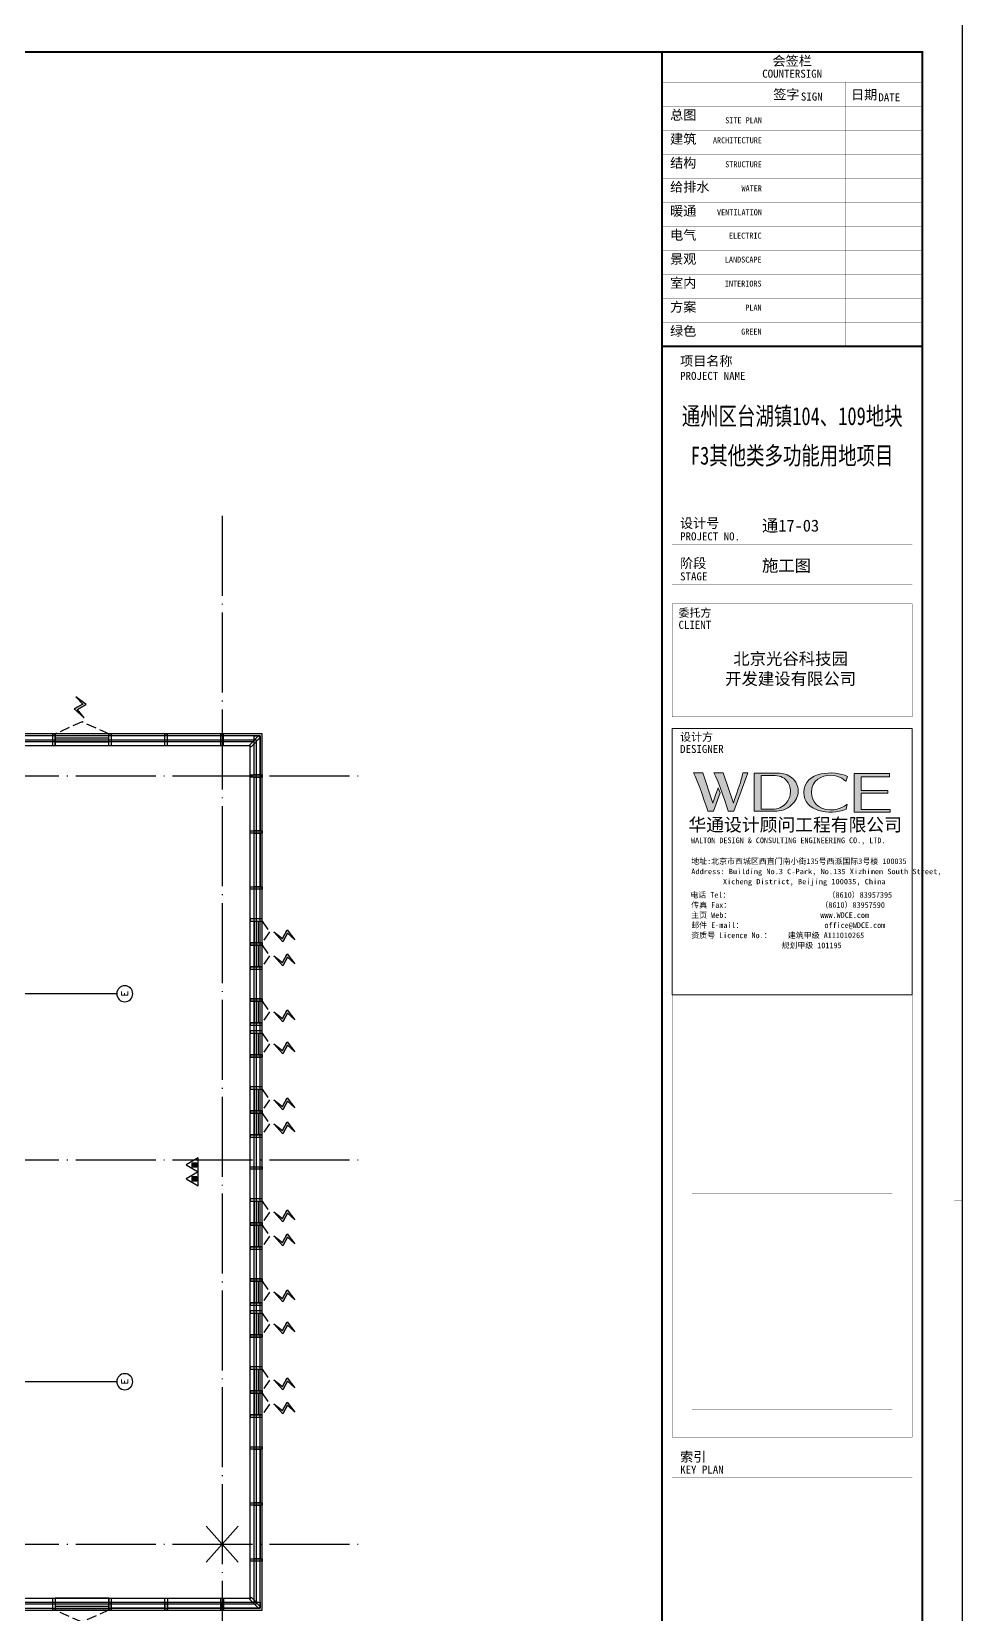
# Model space of a CAD drawing. Extents: x -2209072 to 495824, y -92434 to 572724.
# Drawn here: x 142679 to 165936, y 394267 to 433822 of the extents above; entities that cross this region are included whole.
import ezdxf
from ezdxf.enums import TextEntityAlignment as Align

# ---------------------------------------------------------------- set-up
doc = ezdxf.new("R2010")
doc.units = 0
doc.header["$LTSCALE"] = 1000
doc.header["$MEASUREMENT"] = 0
for name, pattern in [('6#7#幕墙$0$$1$DASH', [0.35, 0.25, -0.1]), ('6#7#幕墙$0$DASH', [0.35, 0.25, -0.1]), ('DASH', [0.35, 0.25, -0.1]), ('X-104 6#7#平面$0$104-1112 结构$0$$AUDIT_BAD_LTYPE1', [0]), ('X-104 6#7#平面$0$DOTE', [2.42, 2, -0.2, 0.02, -0.2])]:
    doc.linetypes.add(name, pattern=pattern)
doc.layers.get('0').update_dxf_attribs({"linetype": 'CONTINUOUS'})
doc.layers.get('Defpoints').update_dxf_attribs({"linetype": 'CONTINUOUS'})
doc.layers.add('6#7#幕墙$0$04-不打印_辅助线', color=165, linetype='CONTINUOUS', plot=False)
for name, color, linetype in [('6#7#幕墙$0$04-电动窗', 1, 'CONTINUOUS'), ('6#7#幕墙$0$A-C_玻璃幕墙', 140, 'CONTINUOUS'), ('6#7#幕墙$0$A-C_窗', 140, 'CONTINUOUS'), ('6#7#幕墙$0$A-TECH_结构', 21, 'CONTINUOUS'), ('EQUIP-照明', 3, 'CONTINUOUS'), ('WIRE-应急', 2, 'DASH'), ('X-104 6#7#平面$0$A-TECH_结构', 21, 'CONTINUOUS'), ('X-104 6#7#平面$0$A_AXIS-轴线', 36, 'X-104 6#7#平面$0$DOTE'), ('X-104 6#7#平面$0$EQUIP_消防-01', 7, 'CONTINUOUS')]:
    doc.layers.add(name, color=color, linetype=linetype)
doc.layers.add('X-104 6#7#平面$0$000套内', color=226, linetype='CONTINUOUS', lineweight=30, plot=False)
doc.styles.add('_TEL_DIM', font='SIMPLEX', dxfattribs={"width": 0.8, "height": 3.5, "bigfont": 'HZTXT'})
doc.styles.add('图签信息$0$hwxh', font='STXIHEI.TTF')
doc.styles.add('图签信息$0$华文细黑', font='STXIHEI.TTF', dxfattribs={"height": 10})

# ---------------------------------------------------------------- blocks, each defined once
blk = doc.blocks.new('$equip$00001838')
blk.add_circle((0, 0), 0.5)
at = {"color": 7, "style": '_TEL_DIM'}
blk.add_attdef('$TEXT$', text='', height=0.4, dxfattribs=at).set_placement((0, 0), align=Align.MIDDLE_CENTER)
at = {"color": 7, "style": '_TEL_DIM', "flags": 1}
blk.add_attdef('A', text='', height=0.00002, dxfattribs=at).set_placement((0, 0), align=Align.MIDDLE_CENTER)
blk = doc.blocks.new('图框-A1')
for points, const_width in [([(0, 0), (841, 0), (841, 594), (0, 594)], 0.05), ([(766, 584), (25, 584), (25, 10), (766, 10)], 0.5)]:
    blk.add_lwpolyline(points, close=True, dxfattribs=dict(const_width=const_width))
at = {"const_width": 0.05}
blk.add_lwpolyline([(841, 297), (839, 297)], dxfattribs=at)
blk = doc.blocks.new('图签信息$0$logo2')
h = blk.add_hatch(color=7)
h.paths.add_polyline_path([(19.02, -7.36), (15.84, -7.36), (15.84, -3.97), (18.97, -3.97), (18.97, -4.24), (16.46, -4.24), (16.46, -5.45), (18.81, -5.45), (18.81, -5.69), (16.47, -5.69), (16.47, -7.12), (19.02, -7.12)])
edge = h.paths.add_edge_path()
edge.add_spline(control_points=[(15.26, -4.21), (15.26, -4.21), (15.13, -4.65), (15.13, -4.65), (15.13, -4.65), (14.62, -4.1), (13.73, -4.1), (13.04, -4.1), (12.07, -4.54), (12.08, -5.62), (12.08, -6.49), (12.77, -7.16), (13.73, -7.17), (14.66, -7.17), (15.23, -6.68), (15.23, -6.68), (15.23, -6.68), (15.16, -7.11), (15.16, -7.11), (13.63, -7.7), (11.42, -7.29), (11.41, -5.64), (11.4, -3.72), (14.16, -3.66), (15.26, -4.21)], knot_values=[0, 0, 0, 0, 1, 1, 1, 2, 2, 2, 3, 3, 3, 4, 4, 4, 5, 5, 5, 6, 6, 6, 7, 7, 7, 8, 8, 8, 8], degree=3, periodic=0)
edge = h.paths.add_edge_path(flags=16)
edge.add_spline(control_points=[(10.23, -5.57), (10.23, -5.16), (10.12, -4.83), (9.9, -4.58), (9.63, -4.27), (9.23, -4.12), (8.69, -4.12), (8.69, -4.12), (7.64, -4.12), (7.64, -4.12), (7.64, -4.12), (7.64, -7.1), (7.64, -7.1), (7.64, -7.1), (8.66, -7.1), (8.66, -7.1), (9.13, -7.1), (9.52, -6.93), (9.82, -6.6), (10.09, -6.31), (10.23, -5.96), (10.23, -5.57)], knot_values=[0, 0, 0, 0, 1, 1, 1, 2, 2, 2, 3, 3, 3, 4, 4, 4, 5, 5, 5, 6, 6, 6, 7, 7, 7, 7], degree=3, periodic=0)
edge = h.paths.add_edge_path()
edge.add_spline(control_points=[(10.92, -5.51), (10.92, -5.96), (10.72, -6.37), (10.34, -6.72), (9.92, -7.1), (9.41, -7.29), (8.82, -7.29), (8.82, -7.29), (7.03, -7.29), (7.03, -7.29), (7.03, -7.29), (7.03, -3.92), (7.03, -3.92), (7.03, -3.92), (9.1, -3.92), (9.1, -3.92), (9.59, -3.92), (10.01, -4.06), (10.36, -4.34), (10.73, -4.64), (10.92, -5.03), (10.92, -5.51)], knot_values=[0, 0, 0, 0, 1, 1, 1, 2, 2, 2, 3, 3, 3, 4, 4, 4, 5, 5, 5, 6, 6, 6, 7, 7, 7, 7], degree=3, periodic=0)
at = {"lineweight": 0}
blk.add_lwpolyline([(19.02, -7.36), (15.84, -7.36), (15.84, -3.97), (18.97, -3.97), (18.97, -4.24), (16.46, -4.24), (16.46, -5.45), (18.81, -5.45), (18.81, -5.69), (16.47, -5.69), (16.47, -7.12), (19.02, -7.12), (19.02, -7.36)], dxfattribs=at)
for points, knots in [([(10.92, -5.51), (10.92, -5.96), (10.72, -6.37), (10.34, -6.72), (9.92, -7.1), (9.41, -7.29), (8.82, -7.29), (8.82, -7.29), (7.03, -7.29), (7.03, -7.29), (7.03, -7.29), (7.03, -3.92), (7.03, -3.92), (7.03, -3.92), (9.1, -3.92), (9.1, -3.92), (9.59, -3.92), (10.01, -4.06), (10.36, -4.34), (10.73, -4.64), (10.92, -5.03), (10.92, -5.51)], [0, 0, 0, 0, 1, 1, 1, 2, 2, 2, 3, 3, 3, 4, 4, 4, 5, 5, 5, 6, 6, 6, 7, 7, 7, 7]), ([(10.23, -5.57), (10.23, -5.16), (10.12, -4.83), (9.9, -4.58), (9.63, -4.27), (9.23, -4.12), (8.69, -4.12), (8.69, -4.12), (7.64, -4.12), (7.64, -4.12), (7.64, -4.12), (7.64, -7.1), (7.64, -7.1), (7.64, -7.1), (8.66, -7.1), (8.66, -7.1), (9.13, -7.1), (9.52, -6.93), (9.82, -6.6), (10.09, -6.31), (10.23, -5.96), (10.23, -5.57)], [0, 0, 0, 0, 1, 1, 1, 2, 2, 2, 3, 3, 3, 4, 4, 4, 5, 5, 5, 6, 6, 6, 7, 7, 7, 7]), ([(15.26, -4.21), (15.26, -4.21), (15.13, -4.65), (15.13, -4.65), (15.13, -4.65), (14.62, -4.1), (13.73, -4.1), (13.04, -4.1), (12.07, -4.54), (12.08, -5.62), (12.08, -6.49), (12.77, -7.16), (13.73, -7.17), (14.66, -7.17), (15.23, -6.68), (15.23, -6.68), (15.23, -6.68), (15.16, -7.11), (15.16, -7.11), (13.63, -7.7), (11.42, -7.29), (11.41, -5.64), (11.4, -3.72), (14.16, -3.66), (15.26, -4.21)], [0, 0, 0, 0, 1, 1, 1, 2, 2, 2, 3, 3, 3, 4, 4, 4, 5, 5, 5, 6, 6, 6, 7, 7, 7, 8, 8, 8, 8])]:
    blk.add_open_spline(points, degree=3, knots=knots, dxfattribs=at)
blk = doc.blocks.new('图签信息$0$logo1')
h = blk.add_hatch(color=8)
edge = h.paths.add_edge_path()
edge.add_spline(control_points=[(3.86, -5.21), (3.63, -5.88), (3.39, -6.56), (3.39, -6.56), (3.39, -6.56), (2.5, -3.91), (2.5, -3.91), (2.5, -3.91), (1.8, -3.91), (1.69, -3.91), (2.02, -4.39), (2.95, -7.27), (2.95, -7.27), (2.95, -7.27), (3.44, -7.27), (3.44, -7.27), (3.44, -7.27), (4.03, -5.66), (4.03, -5.66), (4.03, -5.66), (3.86, -5.21), (3.86, -5.21)], knot_values=[0, 0, 0, 0, 1, 1, 1, 2, 2, 2, 3, 3, 3, 4, 4, 4, 5, 5, 5, 6, 6, 6, 7, 7, 7, 7], degree=3, periodic=0)
h = blk.add_hatch(color=7)
edge = h.paths.add_edge_path()
edge.add_spline(control_points=[(6.04, -3.91), (6.09, -4.1), (5.2, -6.56), (5.2, -6.56), (5.2, -6.56), (4.3, -3.91), (4.3, -3.91), (4.3, -3.91), (3.6, -3.91), (3.49, -3.91), (3.82, -4.39), (4.75, -7.27), (4.75, -7.27), (4.75, -7.27), (5.24, -7.27), (5.24, -7.27), (5.24, -7.27), (6.33, -4.3), (6.33, -4.3), (6.33, -4.3), (6.48, -3.91), (6.48, -3.91), (6.48, -3.91), (6.21, -3.91), (6.04, -3.91)], knot_values=[0, 0, 0, 0, 1, 1, 1, 2, 2, 2, 3, 3, 3, 4, 4, 4, 5, 5, 5, 6, 6, 6, 7, 7, 7, 8, 8, 8, 8], degree=3, periodic=0)
at = {"color": 8, "lineweight": 0}
blk.add_open_spline([(3.86, -5.21), (3.63, -5.88), (3.39, -6.56), (3.39, -6.56), (3.39, -6.56), (2.5, -3.91), (2.5, -3.91), (2.5, -3.91), (1.8, -3.91), (1.69, -3.91), (2.02, -4.39), (2.95, -7.27), (2.95, -7.27), (2.95, -7.27), (3.44, -7.27), (3.44, -7.27), (3.44, -7.27), (4.03, -5.66), (4.03, -5.66), (4.03, -5.66), (3.86, -5.21), (3.86, -5.21)], degree=3, knots=[0, 0, 0, 0, 1, 1, 1, 2, 2, 2, 3, 3, 3, 4, 4, 4, 5, 5, 5, 6, 6, 6, 7, 7, 7, 7], dxfattribs=at)
at = {"lineweight": 0}
blk.add_open_spline([(6.04, -3.91), (6.09, -4.1), (5.2, -6.56), (5.2, -6.56), (5.2, -6.56), (4.3, -3.91), (4.3, -3.91), (4.3, -3.91), (3.6, -3.91), (3.49, -3.91), (3.82, -4.39), (4.75, -7.27), (4.75, -7.27), (4.75, -7.27), (5.24, -7.27), (5.24, -7.27), (5.24, -7.27), (6.33, -4.3), (6.33, -4.3), (6.33, -4.3), (6.48, -3.91), (6.48, -3.91), (6.48, -3.91), (6.21, -3.91), (6.04, -3.91)], degree=3, knots=[0, 0, 0, 0, 1, 1, 1, 2, 2, 2, 3, 3, 3, 4, 4, 4, 5, 5, 5, 6, 6, 6, 7, 7, 7, 8, 8, 8, 8], dxfattribs=at)
blk.add_blockref('图签信息$0$logo2', (0, 0))
blk = doc.blocks.new('图签信息$0$时间-logo')
at = {"layer": 'Defpoints', "lineweight": 0}
blk.add_lwpolyline([(0, -23.46), (-21.17, -23.46), (-21.17, 0), (0, 0), (0, -23.46)], dxfattribs=at)
blk.add_blockref('图签信息$0$logo1', (-20.97, 0))
at = {"style": '图签信息$0$hwxh'}
for s, height, p in [('华通设计顾问工程有限公司 ', 1.15, (-19.73, -9.05)), ('WALTON DESIGN & CONSULTING ENGINEERING CO., LTD.', 0.5, (-19.5, -10.1)), ('Address: Building No.3 C-Park, No.135 Xizhimen South Street, ', 0.47, (-19.48, -12.83)), ('地址:北京市西城区西直门南小街135号西派国际3号楼 100035', 0.5, (-19.48, -11.94)), ('Xicheng District, Beijing 100035, China ', 0.47, (-16.69, -13.72)), ('电话 Tel：                        （8610）83957395 ', 0.5, (-19.56, -14.91)), ('传真 Fax：                      （8610）83957590 ', 0.5, (-19.48, -15.8)), ('主页 Web：                      www.WDCE.com ', 0.5, (-19.48, -16.69)), ('资质号 Licence No.：    建筑甲级 A111010265 ', 0.5, (-19.48, -18.47)), ('邮件 E-mail：                    office@WDCE.com ', 0.5, (-19.48, -17.58)), ('   规划甲级 101195', 0.5, (-12.6, -19.36))]:
    blk.add_text(s, height=height, dxfattribs=at).set_placement(p)
blk = doc.blocks.new('图签信息')
at = {"const_width": 0.5}
for points in [[(-65, 574), (-65, 500.5), (0, 500.5), (0, 574)], [(-65, 0), (0, 0), (0, 500.5), (-65, 500.5)]]:
    blk.add_lwpolyline(points, close=True, dxfattribs=at)
at = {"const_width": 0.05}
for points in [[(-65, 566.5), (0, 566.5)], [(-39.14, 566.5), (-39.14, 500.5)], [(-19.1, 566.5), (-19.1, 500.5)], [(-65, 560.5), (0, 560.5)], [(-65, 554.5), (0, 554.5)], [(-65, 548.5), (0, 548.5)], [(-65, 542.5), (0, 542.5)], [(-65, 536.5), (0, 536.5)], [(-65, 530.5), (0, 530.5)], [(-65, 524.5), (0, 524.5)], [(-65, 518.5), (0, 518.5)], [(-65, 512.5), (0, 512.5)], [(-65, 512.5), (0, 512.5)], [(-65, 506.5), (0, 506.5)], [(-65, 500.5), (0, 500.5)], [(-62.5, 450.87), (-2.5, 450.87)], [(-62.5, 440.87), (-2.5, 440.87)], [(-2.5, 407.85), (-2.5, 436.12), (-62.5, 436.12), (-62.5, 407.85)], [(-62.5, 407.85), (-2.5, 407.85)], [(-62.5, 404.92), (-62.5, 227.83)], [(-62.5, 404.92), (-2.5, 404.92)], [(-62.5, 227.83), (-2.5, 227.83), (-2.5, 404.92)], [(-57.5, 338.36), (-7.5, 338.36)], [(-57.5, 288.83), (-7.5, 288.83)], [(-57.5, 234.85), (-7.5, 234.85)], [(-62.5, 227.83), (-2.5, 227.83)], [(-62.5, 217.74), (-2.5, 217.74)]]:
    blk.add_lwpolyline(points, dxfattribs=at)
at = {"ltscale": 0.001, "xscale": 2.834689937531525, "yscale": 2.834689937531525, "zscale": 2.834689937531525}
blk.add_blockref('图签信息$0$时间-logo', (-2.5, 404.92), dxfattribs=at)
at = {"style": '图签信息$0$华文细黑'}
for s, height, p in [('COUNTERSIGN', 2, (-32.5, 569.6)), ('会签栏', 2.4, (-32.5, 573))]:
    blk.add_text(s, height=height, dxfattribs=at).set_placement(p, align=Align.TOP_CENTER)
for s, height, p in [('签字', 2.4, (-37.22, 564.63)), ('SIGN', 2, (-30.32, 563.88)), ('日期', 2.4, (-17.79, 564.58)), ('DATE', 2, (-10.96, 563.7)), ('总图', 2.4, (-63, 559.5)), ('建筑', 2.4, (-63, 553.5)), ('结构', 2.4, (-63, 547.5)), ('给排水', 2.4, (-63, 541.5)), ('暖通', 2.4, (-63, 535.5)), ('电气', 2.4, (-63, 529.5)), ('景观', 2.4, (-63, 523.5)), ('室内', 2.4, (-63, 517.5)), ('方案', 2.4, (-63, 511.5)), ('绿色', 2.4, (-63, 505.5)), ('项目名称', 2.4, (-60.5, 498)), ('PROJECT NAME', 2, (-60.5, 494.08)), ('设计号', 2.4, (-60.54, 457.48)), ('PROJECT NO.', 2, (-60.5, 453.97)), ('阶段', 2.4, (-60.5, 447.47)), ('STAGE', 2, (-60.5, 443.97)), ('委托方', 2, (-60.9, 434.86)), ('CLIENT', 2, (-60.9, 431.86)), ('设计方', 2, (-60.5, 403.83)), ('DESIGNER', 2, (-60.5, 400.83)), ('索引', 2.4, (-60.5, 224.14)), ('KEY PLAN', 2, (-60.5, 220.74))]:
    blk.add_text(s, height=height, dxfattribs=at).set_placement(p, align=Align.TOP_LEFT)
for s, p in [('SITE PLAN', (-40.06, 557.7)), ('ARCHITECTURE', (-40.06, 552.7)), ('STRUCTURE', (-40.06, 546.7)), ('WATER', (-40.06, 540.7)), ('VENTILATION', (-40.06, 534.7)), ('ELECTRIC', (-40.14, 528.89)), ('LANDSCAPE', (-40.14, 522.89)), ('INTERIORS', (-40.14, 516.89)), ('PLAN', (-40.14, 510.89)), ('GREEN', (-40.14, 504.89))]:
    blk.add_text(s, height=1.5, dxfattribs=at).set_placement(p, align=Align.TOP_RIGHT)
at = {"color": 4, "style": '图签信息$0$华文细黑', "width": 0.75}
for s, p in [('通州区台湖镇104、109地块', (-32.5, 480.78)), ('F3其他类多功能用地项目', (-32.5, 470.91))]:
    blk.add_text(s, height=4.5, dxfattribs=at).set_placement(p, align=Align.CENTER)
at = {"color": 4, "ltscale": 0.001, "char_height": 3, "width": 58.4895, "style": '图签信息$0$华文细黑'}
for s, insert, attachment_point in [('通17-03', (-40.06, 455.51), 4), ('施工图', (-40.06, 445.51), 4), ('北京光谷科技园\\P开发建设有限公司', (-32.9, 419.71), 5)]:
    blk.add_mtext(s, dxfattribs=dict(at, insert=insert, attachment_point=attachment_point))
blk = doc.blocks.new('图签-A1')
at = {"color": 2}
blk.add_blockref('图签信息', (0, 0), dxfattribs=at)
blk = doc.blocks.new('*U1303')
at = {"layer": 'X-104 6#7#平面$0$A_AXIS-轴线'}
blk.add_line((50400, 25700), (50400, -6500), dxfattribs=at)
for points in [[(-6500, 19200), (53815, 19200)], [(-6500, 9600), (53815, 9600)], [(-6500, 0), (53815, 0)]]:
    blk.add_lwpolyline(points, dxfattribs=at)
blk = doc.blocks.new('X-104 6#7#平面$0$1f结构')
at = {"layer": 'Defpoints'}
for p, q in [((-400, -450), (400, 450)), ((-400, 450), (400, -450))]:
    blk.add_line(p, q, dxfattribs=at)
blk = doc.blocks.new('X-104 6#7#平面$0$fdsgfh')
at = {"layer": 'X-104 6#7#平面$0$A-TECH_结构'}
blk.add_lwpolyline([(-52400, 173780), (-28011, 175550), (-5900, 175550), (-5900, 176850), (700, 176850), (700, 198150), (-5900, 198150), (-5900, 198895), (-21500, 198449), (-21500, 197750), (-21300, 197750), (-21300, 192050), (-24000, 192050), (-24000, 197750), (-23600, 197750), (-23600, 198507), (-32900, 198881), (-32900, 191850), (-35600, 191850), (-35600, 197750), (-35400, 197750), (-35400, 198981), (-42700, 199275)], dxfattribs=at)
blk = doc.blocks.new('*U1552')
at = {"layer": '6#7#幕墙$0$A-C_玻璃幕墙'}
blk.add_lwpolyline([(-30, 100), (30, 100), (30, -200), (-30, -200)], close=True, dxfattribs=at)
blk = doc.blocks.new('*U1553')
at = {"layer": '6#7#幕墙$0$A-C_玻璃幕墙', "color": 0, "linetype": 'ByBlock', "lineweight": -2, "transparency": 16777216}
for p in [(0, 0), (1400, 0), (2800, 0), (4200, 0)]:
    blk.add_blockref('*U1552', p, dxfattribs=at)
blk = doc.blocks.new('*U1554')
at = {"layer": '6#7#幕墙$0$A-C_玻璃幕墙'}
blk.add_lwpolyline([(-30, 200), (30, 200), (30, -100), (-30, -100)], close=True, dxfattribs=at)
blk = doc.blocks.new('*U1555')
at = {"layer": '6#7#幕墙$0$A-C_玻璃幕墙', "color": 0, "linetype": 'ByBlock', "lineweight": -2, "transparency": 16777216}
for p in [(0, 0), (1400, 0), (2800, 0), (4200, 0)]:
    blk.add_blockref('*U1554', p, dxfattribs=at)
blk = doc.blocks.new('6#7#幕墙$0$$TCHSYS$WIN2D')
for p, q in [((-0.5, 0.5), (0.5, 0.5)), ((-0.5, 0.5), (-0.5, -0.5)), ((0.5, 0.5), (0.5, -0.5)), ((0.5, 0.167), (-0.5, 0.167)), ((0.5, -0.167), (-0.5, -0.167)), ((-0.5, -0.5), (0.5, -0.5))]:
    blk.add_line(p, q)
blk = doc.blocks.new('6#7#幕墙$0$开启扇')
at = {"layer": '6#7#幕墙$0$04-电动窗'}
h = blk.add_hatch(color=1, dxfattribs=at)
h.dxf.hatch_style = 1
h.paths.add_polyline_path([(822, 978), (651, 790), (867, 672), (619, 453), (788, 663), (571, 780)])
at = {"layer": '6#7#幕墙$0$04-电动窗', "color": 1}
blk.add_lwpolyline([(822, 978), (651, 790), (867, 672), (619, 453), (788, 663), (571, 780), (822, 978)], close=True, dxfattribs=at)
at = {"layer": '6#7#幕墙$0$A-C_窗', "linetype": '6#7#幕墙$0$DASH'}
blk.add_lwpolyline([(0, 50), (670, 350), (1340, 50)], dxfattribs=at)
at = {"layer": '6#7#幕墙$0$A-C_窗', "xscale": -1340, "yscale": 300, "zscale": 1340, "rotation": 180}
blk.add_blockref('6#7#幕墙$0$$TCHSYS$WIN2D', (670, -100), dxfattribs=at)
blk = doc.blocks.new('*U1900')
at = {"layer": '6#7#幕墙$0$A-C_玻璃幕墙', "rotation": 180}
blk.add_blockref('6#7#幕墙$0$开启扇', (670, 50), dxfattribs=at)
blk = doc.blocks.new('6#7#幕墙$0$jiao')
at = {"layer": '6#7#幕墙$0$A-C_窗'}
blk.add_lwpolyline([(51079, -1171), (51308, -1400), (51350, -1358), (51121, -1129)], close=True, dxfattribs=at)
blk = doc.blocks.new('6#7#幕墙$0$ii')
blk.add_lwpolyline([(-1340, 0), (0, 0), (0, -150), (-1340, -150)], close=True)
blk = doc.blocks.new('*U1597')
at = {"layer": '6#7#幕墙$0$A-C_玻璃幕墙'}
blk.add_lwpolyline([(-200, 30), (100, 30), (100, -30), (-200, -30)], close=True, dxfattribs=at)
blk = doc.blocks.new('*U1596')
at = {"color": 0, "linetype": 'ByBlock', "lineweight": -2, "transparency": 16777216}
for p in [(0, 19600), (0, 18200), (0, 16800), (0, 15400), (0, 14000), (0, 12600), (0, 11200), (0, 9800), (0, 8400), (0, 7000), (0, 5600), (0, 4200), (0, 2800), (0, 1400), (0, 0)]:
    blk.add_blockref('*U1597', p, dxfattribs=at)
blk = doc.blocks.new('6#7#幕墙$0$saklshkjdhkjsa')
at = {"layer": '6#7#幕墙$0$04-电动窗'}
h = blk.add_hatch(color=1, dxfattribs=at)
h.dxf.hatch_style = 1
h.paths.add_polyline_path([(102, 870), (273, 682), (56, 564), (305, 345), (136, 554), (352, 672)])
at = {"layer": '6#7#幕墙$0$04-电动窗', "color": 1}
blk.add_lwpolyline([(102, 870), (273, 682), (56, 564), (305, 345), (136, 554), (352, 672), (102, 870)], close=True, dxfattribs=at)
at = {"layer": '6#7#幕墙$0$A-C_玻璃幕墙'}
for points in [[(30, 50), (30, -250), (-30, -250), (-30, 50), (30, 50)], [(630, 50), (630, -250), (570, -250), (570, 50), (630, 50)]]:
    blk.add_lwpolyline(points, dxfattribs=at)
at = {"layer": '6#7#幕墙$0$A-C_窗', "linetype": 'ByBlock'}
for p, q in [((30, 50), (570, 50)), ((30, -250), (30, 50)), ((570, -250), (570, 50)), ((570, -50), (30, -50)), ((570, -150), (30, -150)), ((30, -250), (570, -250))]:
    blk.add_line(p, q, dxfattribs=at)
at = {"layer": '6#7#幕墙$0$A-C_窗', "linetype": '6#7#幕墙$0$$1$DASH'}
blk.add_lwpolyline([(570, 50), (300, 230), (30, 50)], dxfattribs=at)
blk = doc.blocks.new('*U1967')
blk.add_lwpolyline([(-1360, 0), (-20, 0), (-20, -150), (-1360, -150)], close=True)
blk = doc.blocks.new('*U1983')
blk.add_lwpolyline([(-1360, 0), (-440, 0), (-440, -150), (-1360, -150)], close=True)
blk = doc.blocks.new('*U1966')
blk.add_lwpolyline([(-1340, 0), (-370, 0), (-370, -150), (-1340, -150)], close=True)
blk = doc.blocks.new('6#7#幕墙')
at = {"layer": '6#7#幕墙$0$04-不打印_辅助线'}
blk.add_lwpolyline([(81834, 434310), (165934, 434310), (165934, 374910), (81834, 374910)], close=True, dxfattribs=at)
at = {"layer": '6#7#幕墙$0$A-C_玻璃幕墙'}
for points in [[(94740, 391280), (119440, 393072), (141840, 393072), (141840, 394372), (148440, 394372), (148440, 416272), (141840, 416272), (141840, 417026), (125545, 416561), (104440, 417410), (104440, 416272), (94740, 416272)], [(94790, 391333), (119438, 393122), (141790, 393122), (141790, 394422), (148390, 394422), (148390, 416222), (141790, 416222), (141790, 416974), (125544, 416511), (104490, 417358), (104490, 416222), (94790, 416222)], [(94940, 391495), (119433, 393272), (141640, 393272), (141640, 394572), (148240, 394572), (148240, 416072), (141640, 416072), (141640, 416820), (125544, 416361), (104640, 417202), (104640, 416072), (94940, 416072)]]:
    blk.add_lwpolyline(points, close=True, dxfattribs=at)
at = {"layer": '6#7#幕墙$0$A-C_窗'}
blk.add_lwpolyline([(148119, 394650), (148348, 394422), (148390, 394464), (148161, 394693)], close=True, dxfattribs=at)
at = {"layer": '6#7#幕墙$0$A-TECH_结构'}
blk.add_lwpolyline([(95040, 391602), (119429, 393372), (141540, 393372), (141540, 394672), (148140, 394672), (148140, 415972), (141540, 415972), (141540, 416717), (125543, 416261), (104740, 417097), (104740, 415972), (95040, 415972)], close=True, dxfattribs=at)
blk.add_blockref('*U1596', (148340, 395622))
at = {"color": 0, "linetype": 'ByBlock', "lineweight": -2, "transparency": 16777216}
blk.add_blockref('*U1900', (143940, 394372), dxfattribs=at)
at = {"layer": '6#7#幕墙$0$A-C_玻璃幕墙', "xscale": -1}
for name, p, rotation in [('6#7#幕墙$0$开启扇', (144609, 416222), 359.9981428959288), ('6#7#幕墙$0$saklshkjdhkjsa', (148390, 411022), 270), ('6#7#幕墙$0$saklshkjdhkjsa', (148390, 410422), 270), ('6#7#幕墙$0$saklshkjdhkjsa', (148390, 409022), 270), ('6#7#幕墙$0$saklshkjdhkjsa', (148390, 408222), 270), ('6#7#幕墙$0$saklshkjdhkjsa', (148390, 406822), 270), ('6#7#幕墙$0$saklshkjdhkjsa', (148390, 406222), 270), ('6#7#幕墙$0$saklshkjdhkjsa', (148390, 404022), 270), ('6#7#幕墙$0$saklshkjdhkjsa', (148390, 403422), 270), ('6#7#幕墙$0$saklshkjdhkjsa', (148390, 402022), 270), ('6#7#幕墙$0$saklshkjdhkjsa', (148390, 401222), 270), ('6#7#幕墙$0$saklshkjdhkjsa', (148390, 399822), 270), ('6#7#幕墙$0$saklshkjdhkjsa', (148390, 399222), 270)]:
    blk.add_blockref(name, p, dxfattribs=dict(at, rotation=rotation))
at = {"layer": '6#7#幕墙$0$A-C_玻璃幕墙'}
for name, p in [('*U1553', (143239, 416172)), ('*U1555', (143240, 394472))]:
    blk.add_blockref(name, p, dxfattribs=at)
for name, p, rotation in [('*U1966', (148240, 416592), 90), ('6#7#幕墙$0$ii', (148240, 415192), 90), ('6#7#幕墙$0$ii', (148240, 413792), 90), ('6#7#幕墙$0$ii', (148240, 398392), 90), ('6#7#幕墙$0$ii', (148240, 396992), 90), ('*U1967', (146030, 394572), 359.9980808591542), ('*U1967', (147430, 394572), 359.9980808591542), ('*U1983', (148830, 394572), 359.9980808591542)]:
    blk.add_blockref(name, p, dxfattribs=dict(at, rotation=rotation))
at = {"layer": '6#7#幕墙$0$A-C_窗', "xscale": -1, "rotation": 180}
blk.add_blockref('6#7#幕墙$0$jiao', (97040, 414822), dxfattribs=at)
blk = doc.blocks.new('X-104 6#7#平面$0$$TWTSYS$00000546')
h = blk.add_hatch()
h.set_pattern_fill('ANSI31', color=256, scale=200, style=0)
h.set_pattern_definition([(45, (-38543.802, -6670.83), (-17.67767, 17.67767), [])])
h.paths.add_polyline_path([(-65, 174), (65, 174), (65, 44), (-65, 44)])
for points in [[(0, 344), (-198, 0), (198, 0)], [(-65, 174), (65, 174), (65, 44), (-65, 44)]]:
    blk.add_lwpolyline(points, close=True)
blk = doc.blocks.new('X-104 6#7#平面$0$灭火器2')
at = {"layer": 'X-104 6#7#平面$0$EQUIP_消防-01', "xscale": 0.88, "yscale": 0.88, "zscale": 0.88, "rotation": 90}
for p in [(-4049632, -27064), (-4049632, -27413)]:
    blk.add_blockref('X-104 6#7#平面$0$$TWTSYS$00000546', p, dxfattribs=at)
blk = doc.blocks.new('X-104 6#7#平面$0$A$C61334207')
at = {"layer": 'X-104 6#7#平面$0$EQUIP_消防-01'}
blk.add_blockref('X-104 6#7#平面$0$灭火器2', (4196474, 432562), dxfattribs=at)
blk = doc.blocks.new('X-104 6#7#平面')
at = {"layer": 'X-104 6#7#平面$0$000套内'}
blk.add_lwpolyline([(127840, 405623), (133690, 405623), (133690, 405623), (133690, 405623), (133690, 416643), (141690, 416871), (141690, 416123), (148290, 416123), (148290, 394523), (141690, 394523), (141690, 393223), (119640, 393223), (119640, 405623), (125940, 405623), (125940, 405123), (127840, 405123), (127840, 405623)], dxfattribs=at)
at = {"linetype": 'X-104 6#7#平面$0$104-1112 结构$0$$AUDIT_BAD_LTYPE1'}
blk.add_blockref('X-104 6#7#平面$0$A$C61334207', (0, 0), dxfattribs=at)
for name, p in [('6#7#幕墙', (0, 0)), ('*U1303', (97040, 396023))]:
    blk.add_blockref(name, p)
at = {"xscale": 100, "yscale": 100, "zscale": 100}
for name, p in [('图框-A1', (81834, 374911)), ('图签-A1', (164934, 375911))]:
    blk.add_blockref(name, p, dxfattribs=at)
at = {"xscale": -1}
blk.add_blockref('X-104 6#7#平面$0$1f结构', (147440, 396023), dxfattribs=at)
at = {"layer": 'X-104 6#7#平面$0$A-TECH_结构'}
blk.add_blockref('X-104 6#7#平面$0$fdsgfh', (147440, 217823), dxfattribs=at)

msp = doc.modelspace()

# ---------------------------------------------------------------- linework, layer by layer
at = {"layer": 'WIRE-应急', "linetype": 'DASH', "const_width": 35}
for points in [[(144806, 409778), (141381, 409778)], [(144806, 400082), (140840, 400082)]]:
    msp.add_lwpolyline(points, dxfattribs=at)

# ---------------------------------------------------------------- block references
msp.add_blockref('X-104 6#7#平面', (0, 0))
at = {"layer": 'EQUIP-照明'}
ref = msp.add_blockref('$equip$00001838', (145006, 409778), dxfattribs=dict(at, xscale=-400, yscale=400, zscale=400, rotation=270))
ref.add_attrib('$TEXT$', 'E', dxfattribs={"layer": '0', "color": 7, "height": 160, "rotation": 90, "style": '_TEL_DIM'}).set_placement((145006, 409778), align=Align.MIDDLE_CENTER)
ref = msp.add_blockref('$equip$00001838', (145006, 400082), dxfattribs=dict(at, xscale=-400, yscale=400, zscale=400, rotation=270))
ref.add_attrib('$TEXT$', 'E', dxfattribs={"layer": '0', "color": 7, "height": 160, "rotation": 90, "style": '_TEL_DIM'}).set_placement((145006, 400082), align=Align.MIDDLE_CENTER)

doc.saveas('drawing.dxf')
